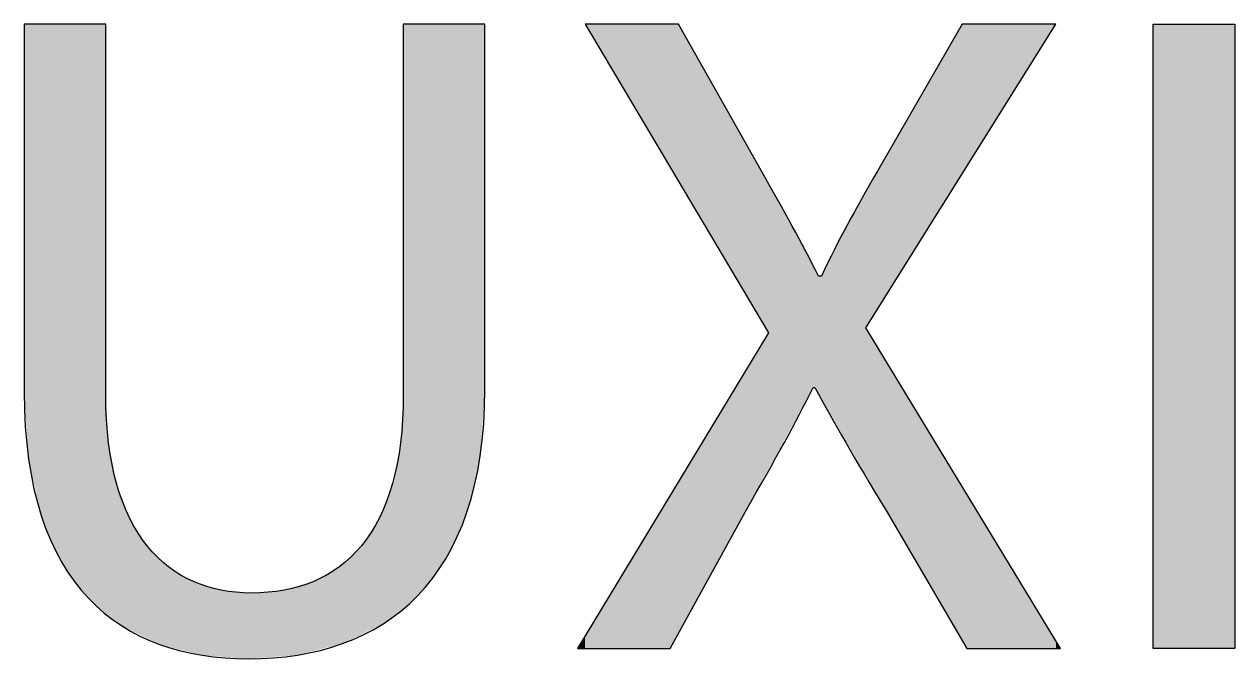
# Model space of a CAD drawing. Extents: x 0 to 360, y -268 to 0.
# Drawn here: x 125.291 to 129.207, y -226.631 to -224.578 of the extents above; entities that cross this region are included whole.
import ezdxf

# ---------------------------------------------------------------- set-up
doc = ezdxf.new("R2010")
doc.units = 0
doc.layers.add('LAYER_1', color=7, linetype='CONTINUOUS')

# ---------------------------------------------------------------- blocks, each defined once
blk = doc.blocks.new('*U448')
at = {"layer": 'LAYER_1', "color": 250}
for points in [[(125.2909, -225.7674), (125.2909, -224.5775), (125.3051, -225.9854)], [(125.3051, -225.9854), (125.3051, -224.5775), (125.3461, -226.1681)], [(125.3461, -226.1681), (125.3461, -224.5775), (125.3759, -226.2469)], [(125.3759, -226.2469), (125.3759, -224.5775), (125.4114, -226.3176)], [(125.4114, -226.3176), (125.4114, -224.5775), (125.4524, -226.3804)], [(125.4524, -226.3804), (125.4524, -224.5775), (125.4986, -226.4356)], [(125.4986, -226.4356), (125.4986, -224.5775), (125.5496, -226.4835)], [(125.5496, -226.4835), (125.5496, -224.5775), (125.5548, -226.4872)], [(125.5548, -226.4872), (125.5548, -225.7771), (125.5639, -226.494)], [(126.5173, -226.4696), (126.5093, -225.9161), (126.5173, -225.7771)], [(126.5093, -226.4769), (126.5084, -225.9321), (126.5093, -225.9161)], [(125.5639, -226.494), (125.5639, -225.9336), (125.5904, -226.5133)], [(126.5084, -226.4776), (126.4822, -226.0645), (126.5084, -225.9321)], [(125.5904, -226.5133), (125.5904, -226.0668), (125.6052, -226.5241)], [(126.4822, -226.4964), (126.4508, -226.1467), (126.4822, -226.0645)], [(125.6052, -226.5241), (125.6052, -226.1056), (125.6326, -226.5377)], [(126.4508, -226.5189), (126.44, -226.1751), (126.4508, -226.1467)], [(125.6326, -226.5377), (125.6326, -226.1775), (125.6889, -226.5655)], [(126.44, -226.5242), (126.3827, -226.2642), (126.44, -226.1751)], [(125.6889, -226.5655), (125.6889, -226.2663), (125.7287, -226.585)], [(126.3827, -226.5521), (126.3207, -226.3238), (126.3827, -226.2642)], [(125.7287, -226.585), (125.7287, -226.3053), (125.758, -226.5925)], [(125.758, -226.5925), (125.758, -226.3341), (125.8381, -226.6129)], [(126.3116, -226.5847), (126.2276, -226.3807), (126.3116, -226.3326)], [(126.3207, -226.5824), (126.3116, -226.3326), (126.3207, -226.3238)], [(125.8381, -226.6129), (125.8381, -226.3815), (125.8666, -226.6202)], [(125.8666, -226.6202), (125.8666, -226.3904), (125.9278, -226.6248)], [(126.2276, -226.6061), (126.1751, -226.3963), (126.2276, -226.3807)], [(125.9278, -226.6248), (125.9278, -226.4094), (126.0166, -226.6315)], [(126.1319, -226.6227), (126.0256, -226.4186), (126.1319, -226.4092)], [(126.1751, -226.6194), (126.1319, -226.4092), (126.1751, -226.3963)]]:
    blk.add_solid(points, dxfattribs=at)
at = {"layer": 'LAYER_1', "color": 250, "extrusion": (0, 0, -1)}
for points in [[(-125.3051, -225.9854), (-125.2909, -224.5775), (-125.3051, -224.5775)], [(-125.3461, -226.1681), (-125.3051, -224.5775), (-125.3461, -224.5775)], [(-125.3759, -226.2469), (-125.3461, -224.5775), (-125.3759, -224.5775)], [(-125.4114, -226.3176), (-125.3759, -224.5775), (-125.4114, -224.5775)], [(-125.4524, -226.3804), (-125.4114, -224.5775), (-125.4524, -224.5775)], [(-125.4986, -226.4356), (-125.4524, -224.5775), (-125.4986, -224.5775)], [(-125.5496, -226.4835), (-125.4986, -224.5775), (-125.5496, -224.5775)], [(-125.5548, -226.4872), (-125.5496, -224.5775), (-125.5548, -224.5775)], [(-126.5173, -226.4696), (-126.5173, -224.5775), (-126.563, -226.4278)], [(-126.563, -226.4278), (-126.5173, -224.5775), (-126.563, -224.5775)], [(-126.563, -226.4278), (-126.563, -224.5775), (-126.6115, -226.3714)], [(-126.6115, -226.3714), (-126.563, -224.5775), (-126.6115, -224.5775)], [(-126.6115, -226.3714), (-126.6115, -224.5775), (-126.6546, -226.3075)], [(-126.6546, -226.3075), (-126.6115, -224.5775), (-126.6546, -224.5775)], [(-126.6546, -226.3075), (-126.6546, -224.5775), (-126.6919, -226.236)], [(-126.6919, -226.236), (-126.6546, -224.5775), (-126.6919, -224.5775)], [(-126.6919, -226.236), (-126.6919, -224.5775), (-126.7232, -226.1568)], [(-126.7232, -226.1568), (-126.6919, -224.5775), (-126.7232, -224.5775)], [(-126.7232, -226.1568), (-126.7232, -224.5775), (-126.748, -226.0696)], [(-126.748, -226.0696), (-126.7232, -224.5775), (-126.748, -224.5775)], [(-126.748, -226.0696), (-126.748, -224.5775), (-126.7662, -225.9742)], [(-126.7662, -225.9742), (-126.748, -224.5775), (-126.7662, -224.5775)], [(-126.7662, -225.9742), (-126.7662, -224.5775), (-126.7811, -225.7585)], [(-126.7811, -225.7585), (-126.7662, -224.5775), (-126.7811, -224.5775)], [(-125.5639, -226.494), (-125.5548, -225.7771), (-125.5639, -225.9336)], [(-126.5093, -226.4769), (-126.5093, -225.9161), (-126.5173, -226.4696)], [(-125.5904, -226.5133), (-125.5639, -225.9336), (-125.5904, -226.0668)], [(-126.5084, -226.4776), (-126.5084, -225.9321), (-126.5093, -226.4769)], [(-125.6052, -226.5241), (-125.5904, -226.0668), (-125.6052, -226.1056)], [(-126.4822, -226.4964), (-126.4822, -226.0645), (-126.5084, -226.4776)], [(-125.6326, -226.5377), (-125.6052, -226.1056), (-125.6326, -226.1775)], [(-126.4508, -226.5189), (-126.4508, -226.1467), (-126.4822, -226.4964)], [(-125.6889, -226.5655), (-125.6326, -226.1775), (-125.6889, -226.2663)], [(-126.44, -226.5242), (-126.44, -226.1751), (-126.4508, -226.5189)], [(-125.7287, -226.585), (-125.6889, -226.2663), (-125.7287, -226.3053)], [(-126.3827, -226.5521), (-126.3827, -226.2642), (-126.44, -226.5242)], [(-125.758, -226.5925), (-125.7287, -226.3053), (-125.758, -226.3341)], [(-125.8381, -226.6129), (-125.758, -226.3341), (-125.8381, -226.3815)], [(-126.3116, -226.5847), (-126.3116, -226.3326), (-126.3207, -226.5824)], [(-126.3207, -226.5824), (-126.3207, -226.3238), (-126.3827, -226.5521)], [(-125.8666, -226.6202), (-125.8381, -226.3815), (-125.8666, -226.3904)], [(-125.9278, -226.6248), (-125.8666, -226.3904), (-125.9278, -226.4094)], [(-126.2276, -226.6061), (-126.2276, -226.3807), (-126.3116, -226.5847)], [(-126.0166, -226.6315), (-125.9278, -226.4094), (-126.0166, -226.4177)], [(-126.0166, -226.6315), (-126.0166, -226.4177), (-126.0256, -226.6308)], [(-126.0256, -226.6308), (-126.0166, -226.4177), (-126.0256, -226.4186)], [(-126.0256, -226.6308), (-126.0256, -226.4186), (-126.1319, -226.6227)], [(-126.1319, -226.6227), (-126.1319, -226.4092), (-126.1751, -226.6194)], [(-126.1751, -226.6194), (-126.1751, -226.3963), (-126.2276, -226.6061)]]:
    blk.add_solid(points, dxfattribs=at)
blk = doc.blocks.new('*U449')
at = {"layer": 'LAYER_1', "color": 250, "extrusion": (0, 0, -1)}
for points in [[(-127.381, -225.0415), (-127.1051, -224.5775), (-127.381, -224.5775)], [(-127.4079, -225.0867), (-127.381, -224.5775), (-127.4079, -224.5775)], [(-127.6239, -225.4499), (-127.4079, -224.5775), (-127.6239, -224.9605)], [(-128.3255, -225.062), (-128.3255, -224.5775), (-128.3405, -225.038)], [(-128.3405, -225.038), (-128.3255, -224.5775), (-128.3405, -224.5775)], [(-128.3405, -225.038), (-128.3405, -224.5775), (-128.6283, -224.5775)], [(-127.6749, -225.5356), (-127.6239, -224.9605), (-127.6749, -225.0509)], [(-128.0795, -225.4555), (-128.0795, -225.0042), (-128.3255, -225.062)], [(-127.6988, -225.5759), (-127.6749, -225.0509), (-127.6988, -225.095)], [(-128.0526, -225.4985), (-128.0526, -225.0509), (-128.0795, -225.4555)], [(-127.6988, -226.0171), (-127.6988, -225.095), (-127.8427, -225.753)], [(-127.8427, -225.753), (-127.6988, -225.095), (-127.8427, -225.36)], [(-128.0137, -225.5607), (-128.0137, -225.1201), (-128.0526, -225.4985)], [(-127.8427, -225.753), (-127.8427, -225.36), (-127.8487, -225.753)], [(-127.8487, -225.753), (-127.8427, -225.36), (-127.8487, -225.3711)], [(-127.8608, -225.7738), (-127.8487, -225.3711), (-127.8608, -225.3933)], [(-127.8697, -225.7892), (-127.8608, -225.3933), (-127.8697, -225.3933)], [(-128.0526, -226.1049), (-128.0137, -225.5607), (-128.0526, -225.6249)], [(-127.6749, -226.061), (-127.6749, -225.6155), (-127.6988, -226.0171)], [(-128.0795, -226.1512), (-128.0526, -225.6249), (-128.0795, -225.6692)], [(-128.3255, -226.5727), (-128.0795, -225.6692), (-128.3255, -226.0746)], [(-127.6239, -226.1547), (-127.6239, -225.6999), (-127.6749, -226.061)], [(-127.4079, -226.5493), (-127.4079, -226.0575), (-127.6239, -226.1547)], [(-128.3405, -226.5984), (-128.3255, -226.0746), (-128.3405, -226.0993)], [(-127.381, -226.5984), (-127.381, -226.102), (-127.4079, -226.5493)], [(-128.3405, -226.5984), (-128.3405, -226.0993), (-128.6283, -226.5984)], [(-128.6283, -226.5984), (-128.3405, -226.0993), (-128.6283, -226.5737)], [(-128.6283, -226.5984), (-128.6283, -226.5737), (-128.6433, -226.5984)]]:
    blk.add_solid(points, dxfattribs=at)
at = {"layer": 'LAYER_1', "color": 250}
for points in [[(127.381, -225.0415), (127.381, -224.5775), (127.4079, -225.0867)], [(127.4079, -225.0867), (127.4079, -224.5775), (127.6239, -225.4499)], [(128.3255, -225.062), (128.0795, -225.0042), (128.3255, -224.5775)], [(127.6239, -225.4499), (127.6239, -224.9605), (127.6749, -225.5356)], [(128.0795, -225.4555), (128.0526, -225.0509), (128.0795, -225.0042)], [(127.6749, -225.5356), (127.6749, -225.0509), (127.6988, -225.5759)], [(128.0526, -225.4985), (128.0137, -225.1201), (128.0526, -225.0509)], [(128.0137, -226.0377), (127.9545, -225.2254), (128.0137, -225.1201)], [(127.9545, -225.9355), (127.8697, -225.3933), (127.9545, -225.2254)], [(127.9545, -225.9355), (127.9545, -225.2254), (128.0137, -226.0377)], [(127.8487, -225.753), (127.8487, -225.3711), (127.8608, -225.7738)], [(127.8608, -225.7738), (127.8608, -225.3933), (127.8697, -225.7892)], [(127.8697, -225.7892), (127.8697, -225.3933), (127.9545, -225.9355)], [(128.0137, -226.0377), (128.0137, -225.5607), (128.0526, -226.1049)], [(127.6988, -226.0171), (127.6749, -225.6155), (127.6988, -225.5759)], [(127.6749, -226.061), (127.6239, -225.6999), (127.6749, -225.6155)], [(128.0526, -226.1049), (128.0526, -225.6249), (128.0795, -226.1512)], [(128.0795, -226.1512), (128.0795, -225.6692), (128.3255, -226.5727)], [(127.6239, -226.1547), (127.4079, -226.0575), (127.6239, -225.6999)], [(127.4079, -226.5493), (127.381, -226.102), (127.4079, -226.0575)], [(128.3255, -226.5727), (128.3255, -226.0746), (128.3405, -226.5984)], [(127.381, -226.5984), (127.1051, -226.5588), (127.381, -226.102)], [(127.1051, -226.5984), (127.0811, -226.5984), (127.1051, -226.5588)], [(127.1051, -226.5984), (127.1051, -226.5588), (127.381, -226.5984)]]:
    blk.add_solid(points, dxfattribs=at)
blk = doc.blocks.new('*U450')
at = {"layer": 'LAYER_1', "color": 250, "extrusion": (0, 0, -1)}
for points in [[(-128.9432, -226.5984), (-128.9432, -224.5775), (-129.2071, -226.5984)], [(-129.2071, -226.5984), (-128.9432, -224.5775), (-129.2071, -224.5775)]]:
    blk.add_solid(points, dxfattribs=at)
blk = doc.blocks.new('BLOCK_54')
at = {"layer": 'LAYER_1'}
blk.add_lwpolyline([(129.2071, -224.5775), (129.2071, -226.5984), (128.9432, -226.5984), (128.9432, -224.5775), (129.2071, -224.5775)], dxfattribs=at)
for points, knots in [([(125.5548, -224.5775), (125.5548, -224.5775), (125.5548, -225.7771), (125.5548, -225.7771), (125.5548, -226.2263), (125.7556, -226.4186), (126.0256, -226.4186), (126.3223, -226.4186), (126.5173, -226.2208), (126.5173, -225.7771), (126.5173, -225.7771), (126.5173, -224.5775), (126.5173, -224.5775), (126.5173, -224.5775), (126.7811, -224.5775), (126.7811, -224.5775), (126.7811, -224.5775), (126.7811, -225.7585), (126.7811, -225.7585), (126.7811, -226.3793), (126.4543, -226.6315), (126.0166, -226.6315), (125.6028, -226.6315), (125.2909, -226.3972), (125.2909, -225.7674), (125.2909, -225.7674), (125.2909, -224.5775), (125.2909, -224.5775), (125.2909, -224.5775), (125.5548, -224.5775), (125.5548, -224.5775)], [0, 0, 0, 0, 1, 1, 1, 2, 2, 2, 3, 3, 3, 4, 4, 4, 5, 5, 5, 6, 6, 6, 7, 7, 7, 8, 8, 8, 9, 9, 9, 10, 10, 10, 10]), ([(128.3405, -226.5984), (128.3405, -226.5984), (128.0795, -226.1512), (128.0795, -226.1512), (127.9746, -225.9803), (127.9117, -225.8694), (127.8487, -225.753), (127.8487, -225.753), (127.8427, -225.753), (127.8427, -225.753), (127.7858, -225.8694), (127.7257, -225.9776), (127.6239, -226.1547), (127.6239, -226.1547), (127.381, -226.5984), (127.381, -226.5984), (127.381, -226.5984), (127.0811, -226.5984), (127.0811, -226.5984), (127.0811, -226.5984), (127.6988, -225.5759), (127.6988, -225.5759), (127.6988, -225.5759), (127.1051, -224.5775), (127.1051, -224.5775), (127.1051, -224.5775), (127.4079, -224.5775), (127.4079, -224.5775), (127.4079, -224.5775), (127.6749, -225.0509), (127.6749, -225.0509), (127.7498, -225.1832), (127.8067, -225.2851), (127.8608, -225.3933), (127.8608, -225.3933), (127.8697, -225.3933), (127.8697, -225.3933), (127.9267, -225.2727), (127.9777, -225.1804), (128.0526, -225.0509), (128.0526, -225.0509), (128.3255, -224.5775), (128.3255, -224.5775), (128.3255, -224.5775), (128.6283, -224.5775), (128.6283, -224.5775), (128.6283, -224.5775), (128.0137, -225.5607), (128.0137, -225.5607), (128.0137, -225.5607), (128.6433, -226.5984), (128.6433, -226.5984), (128.6433, -226.5984), (128.3405, -226.5984), (128.3405, -226.5984)], [0, 0, 0, 0, 1, 1, 1, 2, 2, 2, 3, 3, 3, 4, 4, 4, 5, 5, 5, 6, 6, 6, 7, 7, 7, 8, 8, 8, 9, 9, 9, 10, 10, 10, 11, 11, 11, 12, 12, 12, 13, 13, 13, 14, 14, 14, 15, 15, 15, 16, 16, 16, 17, 17, 17, 18, 18, 18, 18])]:
    blk.add_open_spline(points, degree=3, knots=knots, dxfattribs=at)
at = {"layer": 'LAYER_1', "color": 250}
for name in ['*U448', '*U449', '*U450']:
    blk.add_blockref(name, (0, 0), dxfattribs=at)
blk = doc.blocks.new('BLOCK_20')
at = {"layer": 'LAYER_1'}
blk.add_blockref('BLOCK_54', (0, 0), dxfattribs=at)
blk = doc.blocks.new('BLOCK_17')
at = {"layer": 'LAYER_1'}
blk.add_blockref('BLOCK_20', (0, 0), dxfattribs=at)

msp = doc.modelspace()

# ---------------------------------------------------------------- block references
at = {"layer": 'LAYER_1'}
msp.add_blockref('BLOCK_17', (0, 0), dxfattribs=at)

doc.saveas('drawing.dxf')
